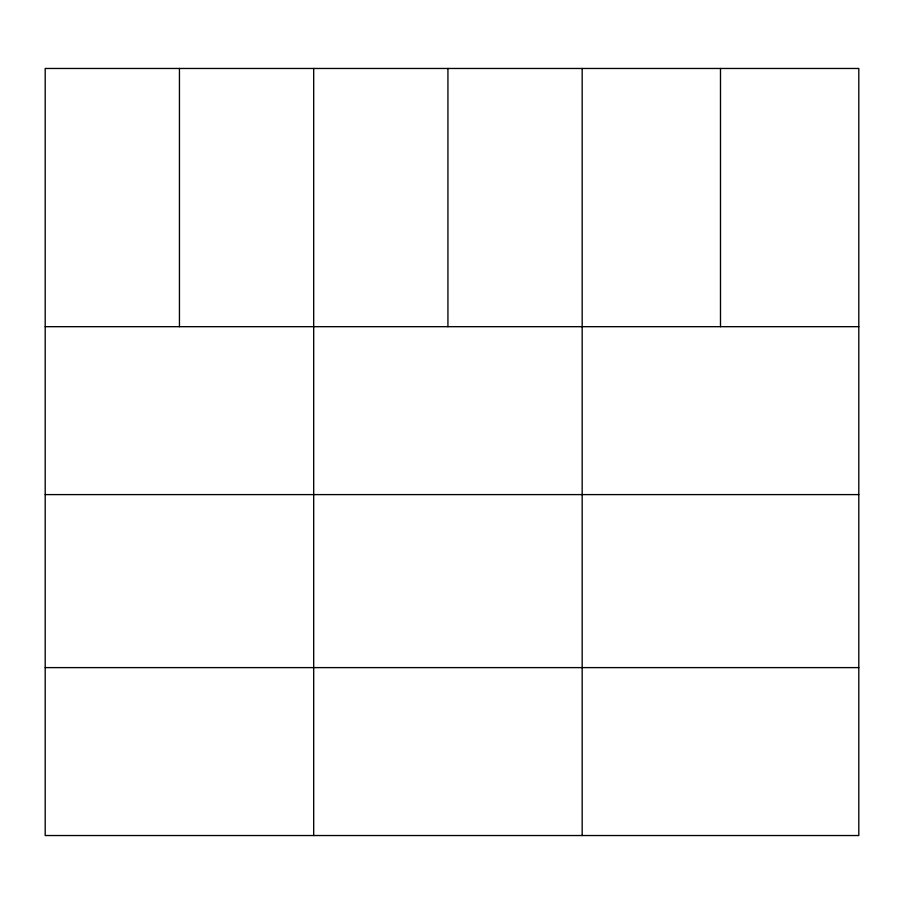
<?xml version="1.0" encoding="UTF-8"?>
<svg xmlns="http://www.w3.org/2000/svg" width="904" height="904" viewBox="0 0 904 904"><rect width="100%" height="100%" fill="white"/><g stroke="black" fill="none" stroke-linecap="round" stroke-linejoin="round"><path stroke-width="1.36" d="M858.8 494.601L858.8 68.467L45.2 68.467L45.2 835.533L858.8 835.533L858.8 494.601L45.2 494.601M45.2 326.683L858.8 326.683M45.2 667.615L858.8 667.615M720.488 68.467L720.488 326.683M582.176 68.467L582.176 835.533M447.932 68.467L447.932 326.683M313.688 68.467L313.688 835.533M179.444 68.467L179.444 326.683"/></g></svg>
